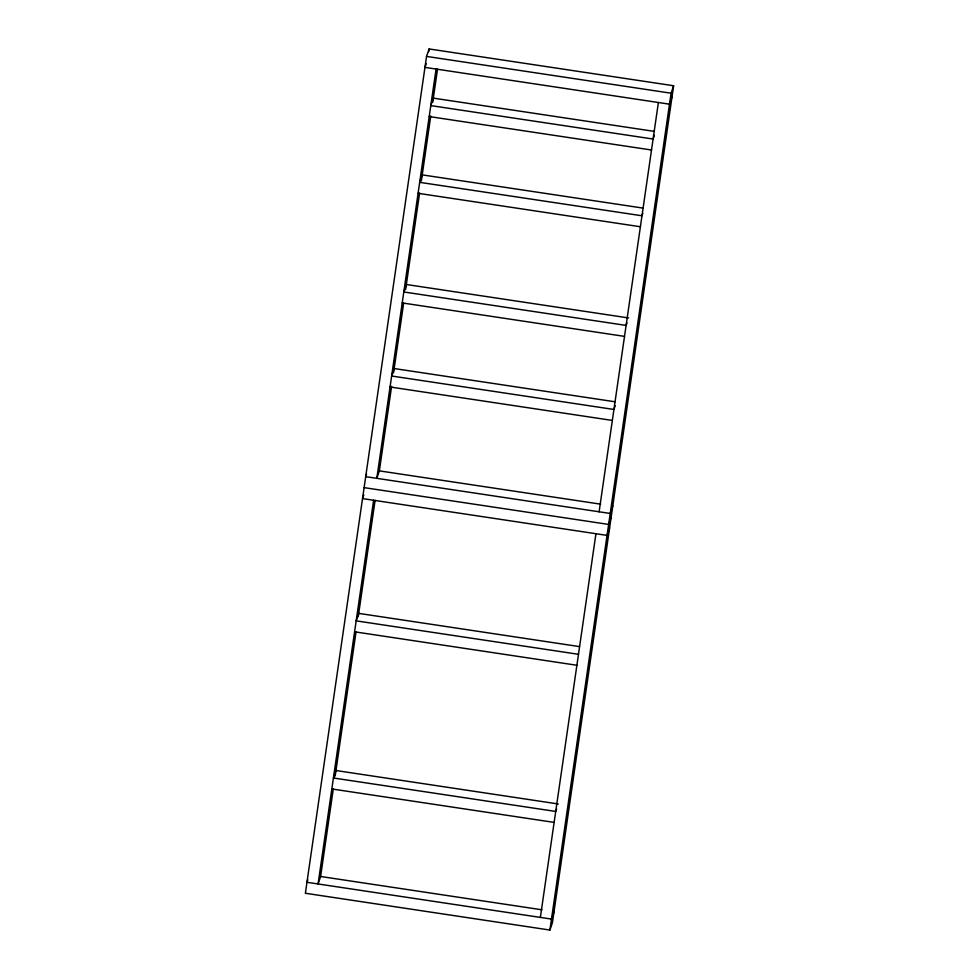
<?xml version="1.0" encoding="UTF-8"?>
<svg xmlns="http://www.w3.org/2000/svg" width="979" height="979" viewBox="0 0 979 979"><rect width="100%" height="100%" fill="white"/><g stroke="black" fill="none" stroke-linecap="round" stroke-linejoin="round"><path stroke-width="1.47" d="M426.55 56.415L305.375 893.252L549.904 930.05L552.45 922.585L673.625 85.748L429.096 48.95L426.55 56.415L671.092 93.213L673.625 85.748M428.704 51.691L429.096 48.95M373.635 500.257L318.077 883.964L320.61 876.499L333.301 788.878M436.083 69.056L376.817 478.339L379.35 470.862L391.6 386.289M335.173 776.004L356.05 631.773M358.241 616.66L375.092 500.342M393.57 372.705L403.629 303.233M405.6 289.637L419.599 192.973M421.349 180.895L430.748 115.95M432.718 102.367L437.527 69.142M540.371 917.409L595.942 533.714M599.111 511.784L658.39 102.501M549.904 930.05L671.092 93.213M426.244 63.647L424.972 67.38L669.501 104.178L672.047 96.713M366.55 474.179L365.693 476.663L610.235 513.461L612.768 505.996M362.952 497.344L363.796 494.86M307.81 879.803L306.953 882.287L551.495 919.085L554.028 911.62M654.364 135.31L653.091 139.042L430.797 105.597L433.33 98.133L654.119 131.357M642.824 213.3L641.979 215.784L419.673 182.339L422.218 174.874L643.007 208.099M626.952 322.923L626.107 325.42L403.801 291.962L406.346 284.497L628.64 317.955M615.204 405.734L613.931 409.467L391.637 376.009L394.17 368.545L614.959 401.769M611.19 516.961L608.644 524.426L364.115 487.628M609.599 527.914L607.053 535.391L362.524 498.592M556.574 808.948L555.717 811.444L333.423 777.987L335.968 770.522L558.263 803.967M429.206 116.562L651.5 150.007M418.094 193.304L640.388 226.749M402.21 302.927L624.516 336.384M390.046 386.974L612.34 420.432M378.812 470.789L600.702 504.173M579.507 646.605L358.718 613.38L356.172 620.857L578.479 654.302M354.594 631.81L576.888 665.267M331.832 788.952L554.138 822.397M320.072 876.413L541.95 909.797"/></g></svg>
